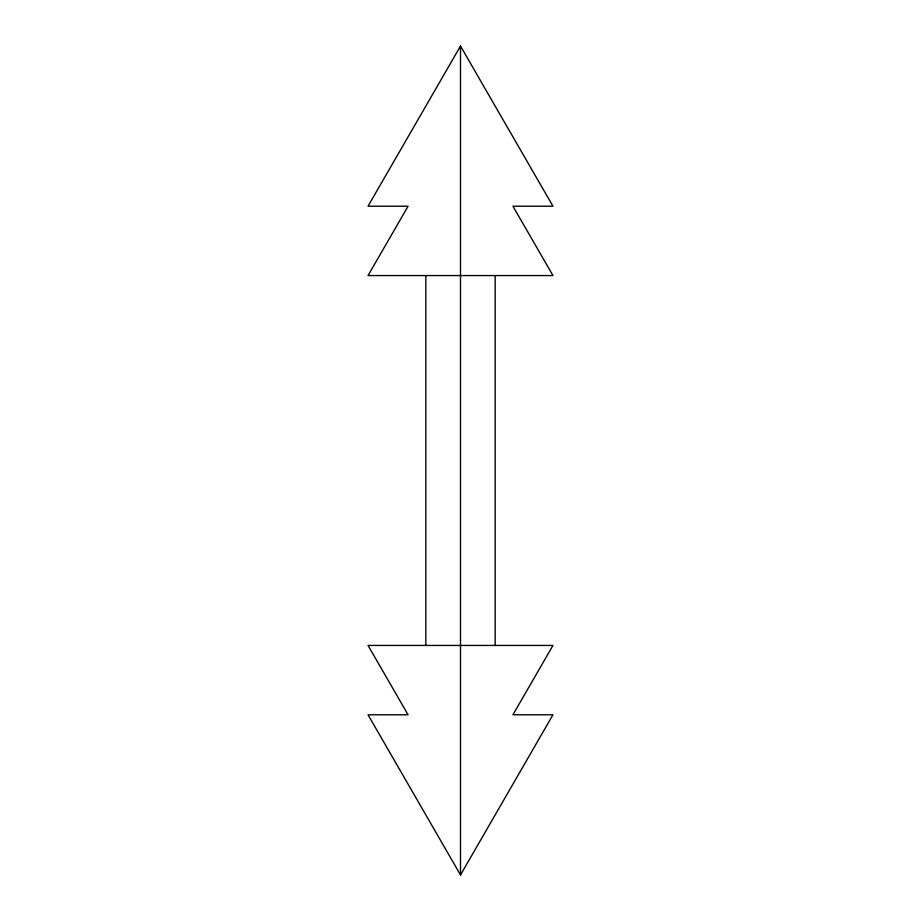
<?xml version="1.0" encoding="UTF-8"?>
<svg xmlns="http://www.w3.org/2000/svg" width="921" height="921" viewBox="0 0 921 921"><rect width="100%" height="100%" fill="white"/><g stroke="black" fill="none" stroke-linecap="round" stroke-linejoin="round"><path stroke-width="1.38" d="M460.5 46.05L368.032 206.212L408.072 206.212L368.032 275.563L552.968 275.563L512.928 206.212L552.968 206.212L460.5 46.05L460.5 874.95L368.032 714.788L408.072 714.788L368.032 645.437L552.968 645.437L512.928 714.788L552.968 714.788L460.5 874.95M495.176 275.563L495.176 645.437M425.824 275.563L425.824 645.437"/></g></svg>
